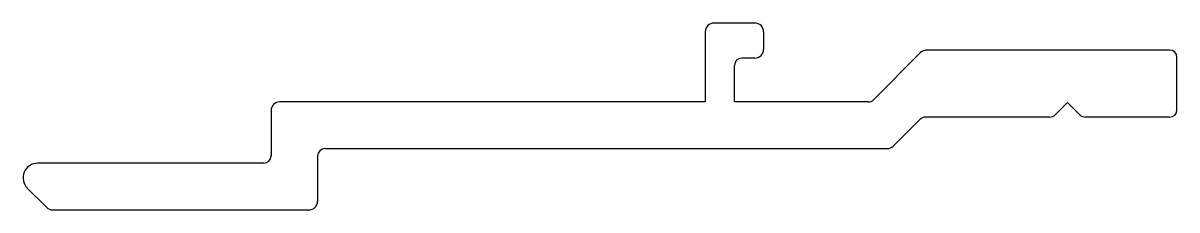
# Model space of a CAD drawing. Extents: x 2723.6 to 2763.2, y 1621.2 to 1627.6.
import ezdxf

# ---------------------------------------------------------------- set-up
doc = ezdxf.new("R2010")
doc.units = 0
doc.layers.get('0').update_dxf_attribs({"linetype": 'CONTINUOUS'})

msp = doc.modelspace()

# ---------------------------------------------------------------- linework, layer by layer
for p, q in [((2748.701, 1627.628), (2747.301, 1627.628)), ((2747.001, 1627.328), (2747.001, 1624.925)), ((2749.001, 1627.328), (2749.001, 1626.728)), ((2748.701, 1626.428), (2748.251, 1626.428)), ((2752.774, 1624.998), (2754.392, 1626.616)), ((2762.937, 1626.704), (2754.604, 1626.704)), ((2763.187, 1624.654), (2763.187, 1626.454)), ((2748.001, 1624.925), (2748.001, 1626.178)), ((2747.001, 1624.925), (2732.396, 1624.925)), ((2752.597, 1624.925), (2748.001, 1624.925)), ((2759.434, 1624.904), (2759.022, 1624.492)), ((2759.434, 1624.904), (2759.847, 1624.492)), ((2732.096, 1624.625), (2732.096, 1623.075)), ((2758.81, 1624.404), (2754.546, 1624.404)), ((2762.937, 1624.404), (2760.059, 1624.404)), ((2753.451, 1623.412), (2754.37, 1624.331)), ((2733.946, 1623.325), (2753.239, 1623.325)), ((2731.846, 1622.825), (2724.087, 1622.825)), ((2733.696, 1623.075), (2733.696, 1621.525)), ((2723.733, 1621.971), (2724.392, 1621.313)), ((2724.604, 1621.225), (2733.396, 1621.225))]:
    msp.add_line(p, q)
for centre, radius, start, end in [((2747.301, 1627.328), 0.3, 90, 180), ((2748.701, 1627.328), 0.3, 0, 90), ((2748.251, 1626.178), 0.25, 90, 180), ((2748.701, 1626.728), 0.3, 270, 0), ((2754.604, 1626.404), 0.3, 90, 135), ((2762.937, 1626.454), 0.25, 0, 90), ((2732.396, 1624.625), 0.3, 90, 180), ((2752.597, 1625.175), 0.25, 270, 315), ((2754.546, 1624.154), 0.25, 89.9976, 135), ((2758.81, 1624.704), 0.3, 270, 315), ((2760.059, 1624.704), 0.3, 225, 270), ((2762.937, 1624.654), 0.25, 270.004, 0), ((2733.946, 1623.075), 0.25, 90, 180), ((2753.239, 1623.625), 0.3, 270, 315), ((2724.087, 1622.325), 0.5, 90, 225), ((2731.846, 1623.075), 0.25, 270, 0), ((2724.604, 1621.525), 0.3, 225, 270), ((2733.396, 1621.525), 0.3, 270, 0)]:
    msp.add_arc(centre, radius, start, end)

doc.saveas('drawing.dxf')
